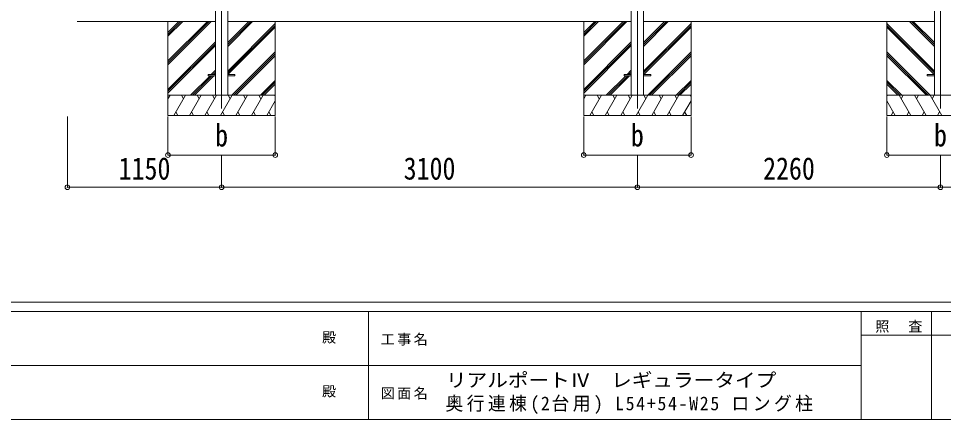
# Model space of a CAD drawing. Units: millimetres at full size. Extents: x -9783 to 9892, y -6828 to 6752.
# Drawn here: x -3078 to 3819, y -6828 to -3837 of the extents above; entities that cross this region are included whole.
import ezdxf
from ezdxf.enums import TextEntityAlignment as Align

# ---------------------------------------------------------------- set-up
doc = ezdxf.new("R2010")
doc.units = ezdxf.units.MM
doc.header["$LTSCALE"] = 35
doc.header["$PDMODE"] = 32
doc.header["$PDSIZE"] = 35
for name, color, linetype, lineweight in [('0-0_0', 7, 'Continuous', 9), ('0-1_本体', 4, 'Continuous', 9), ('0-2_部品', 7, 'Continuous', 9), ('0-8_PARTS2', 2, 'Continuous', 9), ('0-A_寸法', 6, 'Continuous', 9), ('F-0_240', 7, 'Continuous', 9)]:
    doc.layers.add(name, color=color, linetype=linetype, lineweight=lineweight)
doc.styles.add('ＭＳ ゴシック', font='')
doc.styles.get('ＭＳ ゴシック').set_extended_font_data('MS Gothic')

msp = doc.modelspace()

# ---------------------------------------------------------------- linework, layer by layer
at = {"layer": '0-0_0'}
for p, q in [((-2639.28, -3859.25), (-1608.48, -3859.25)), ((-1963.28, -3859.25), (-1963.28, -4559.25)), ((-1963.28, -4153.43), (-1669.1, -3859.25)), ((-1963.28, -4167.57), (-1654.96, -3859.25)), ((-1963.28, -4181.71), (-1640.82, -3859.25)), ((-1963.28, -3969.58), (-1852.95, -3859.25)), ((-1963.28, -3955.44), (-1867.1, -3859.25)), ((-1963.28, -3941.3), (-1881.24, -3859.25)), ((-1518.08, -4044.88), (-1332.45, -3859.25)), ((-1518.08, -4030.74), (-1346.6, -3859.25)), ((-1518.08, -4016.6), (-1360.74, -3859.25)), ((-1518.08, -3859.25), (1491.52, -3859.25)), ((-1163.28, -3859.25), (-1163.28, -4559.25)), ((1136.72, -3859.25), (1136.72, -4559.25)), ((1136.72, -4153.43), (1430.9, -3859.25)), ((1136.72, -4167.57), (1445.04, -3859.25)), ((1136.72, -4181.71), (1459.18, -3859.25)), ((1136.72, -3969.58), (1247.05, -3859.25)), ((1136.72, -3955.44), (1232.9, -3859.25)), ((1136.72, -3941.3), (1218.76, -3859.25)), ((1581.92, -4044.88), (1767.55, -3859.25)), ((1581.92, -4030.74), (1753.4, -3859.25)), ((1581.92, -4016.6), (1739.26, -3859.25)), ((1581.92, -3859.25), (3751.52, -3859.25)), ((1936.72, -3859.25), (1936.72, -4559.25)), ((3396.72, -3859.25), (3396.72, -4559.25)), ((3751.52, -4044.88), (3565.88, -3859.25)), ((3751.52, -4030.74), (3580.03, -3859.25)), ((3751.52, -4016.6), (3594.17, -3859.25)), ((-1518.08, -4228.73), (-1163.28, -3873.93)), ((-1518.08, -4242.87), (-1163.28, -3888.07)), ((-1515.82, -4254.75), (-1163.28, -3902.21)), ((1581.92, -4228.73), (1936.72, -3873.93)), ((1581.92, -4242.87), (1936.72, -3888.07)), ((1584.18, -4254.75), (1936.72, -3902.21)), ((3751.52, -4228.73), (3396.72, -3873.93)), ((3751.52, -4242.87), (3396.72, -3888.07)), ((3749.26, -4254.75), (3396.72, -3902.21)), ((-1963.28, -4365.56), (-1608.48, -4010.76)), ((-1963.28, -4379.7), (-1608.48, -4024.9)), ((-1963.28, -4393.84), (-1608.48, -4039.04)), ((1136.72, -4365.56), (1491.52, -4010.76)), ((1136.72, -4379.7), (1491.52, -4024.9)), ((1136.72, -4393.84), (1491.52, -4039.04)), ((-1486.48, -4409.25), (-1163.28, -4086.06)), ((-1472.33, -4409.25), (-1163.28, -4100.2)), ((-1458.19, -4409.25), (-1163.28, -4114.34)), ((1613.52, -4409.25), (1936.72, -4086.06)), ((1627.67, -4409.25), (1936.72, -4100.2)), ((1641.81, -4409.25), (1936.72, -4114.34)), ((3719.91, -4409.25), (3396.72, -4086.06)), ((3705.77, -4409.25), (3396.72, -4100.2)), ((3691.62, -4409.25), (3396.72, -4114.34)), ((-1794.84, -4409.25), (-1649.34, -4263.75)), ((-1780.7, -4409.25), (-1635.2, -4263.75)), ((-1766.56, -4409.25), (-1621.06, -4263.75)), ((-1640.34, -4254.75), (-1608.48, -4222.89)), ((-1626.2, -4254.75), (-1608.48, -4237.03)), ((-1612.06, -4254.75), (-1608.48, -4251.18)), ((1305.16, -4409.25), (1450.66, -4263.75)), ((1319.3, -4409.25), (1464.8, -4263.75)), ((1333.44, -4409.25), (1478.94, -4263.75)), ((1459.66, -4254.75), (1491.52, -4222.89)), ((1473.8, -4254.75), (1491.52, -4237.03)), ((1487.94, -4254.75), (1491.52, -4251.18)), ((-1274.34, -4409.25), (-1163.28, -4298.19)), ((-1260.2, -4409.25), (-1163.28, -4312.33)), ((-1246.06, -4409.25), (-1163.28, -4326.48)), ((1825.66, -4409.25), (1936.72, -4298.19)), ((1839.8, -4409.25), (1936.72, -4312.33)), ((1853.94, -4409.25), (1936.72, -4326.48)), ((3507.77, -4409.25), (3396.72, -4298.19)), ((3493.63, -4409.25), (3396.72, -4312.33)), ((3479.49, -4409.25), (3396.72, -4326.48)), ((-1163.28, -4409.25), (-1963.28, -4409.25)), ((-1963.28, -4436.75), (-1947.41, -4409.25)), ((-1918.54, -4559.25), (-1831.94, -4409.25)), ((-1846.94, -4435.23), (-1861.94, -4409.25)), ((-1803.07, -4559.25), (-1716.47, -4409.25)), ((-1731.47, -4435.23), (-1746.47, -4409.25)), ((-1687.6, -4559.25), (-1601, -4409.25)), ((-1616, -4435.23), (-1631, -4409.25)), ((-1572.13, -4559.25), (-1485.53, -4409.25)), ((-1500.53, -4435.23), (-1515.53, -4409.25)), ((-1456.66, -4559.25), (-1370.05, -4409.25)), ((-1385.06, -4435.23), (-1400.06, -4409.25)), ((-1341.19, -4559.25), (-1254.58, -4409.25)), ((-1284.59, -4409.25), (-1269.58, -4435.23)), ((-1169.12, -4409.25), (-1163.28, -4419.35)), ((1936.72, -4409.25), (1136.72, -4409.25)), ((1136.72, -4436.75), (1152.59, -4409.25)), ((1181.46, -4559.25), (1268.06, -4409.25)), ((1253.06, -4435.23), (1238.06, -4409.25)), ((1296.93, -4559.25), (1383.53, -4409.25)), ((1368.53, -4435.23), (1353.53, -4409.25)), ((1412.4, -4559.25), (1499, -4409.25)), ((1484, -4435.23), (1469, -4409.25)), ((1527.87, -4559.25), (1614.47, -4409.25)), ((1599.47, -4435.23), (1584.47, -4409.25)), ((1643.34, -4559.25), (1729.95, -4409.25)), ((1714.94, -4435.23), (1699.94, -4409.25)), ((1758.81, -4559.25), (1845.42, -4409.25)), ((1815.41, -4409.25), (1830.42, -4435.23)), ((1930.88, -4409.25), (1936.72, -4419.35)), ((3396.72, -4409.25), (4196.72, -4409.25)), ((3402.55, -4409.25), (3396.72, -4419.35)), ((3574.62, -4559.25), (3488.02, -4409.25)), ((3518.02, -4409.25), (3503.02, -4435.23)), ((3690.09, -4559.25), (3603.49, -4409.25)), ((3618.49, -4435.23), (3633.49, -4409.25)), ((3805.56, -4559.25), (3718.96, -4409.25)), ((3733.96, -4435.23), (3748.96, -4409.25)), ((-1225.72, -4559.25), (-1163.28, -4451.11)), ((1874.28, -4559.25), (1936.72, -4451.11)), ((3459.15, -4559.25), (3396.72, -4451.11)), ((-1903.54, -4533.27), (-1888.54, -4559.25)), ((-1788.07, -4533.27), (-1773.07, -4559.25)), ((-1672.6, -4533.27), (-1657.6, -4559.25)), ((-1557.13, -4533.27), (-1542.13, -4559.25)), ((-1441.66, -4533.27), (-1426.66, -4559.25)), ((-1326.19, -4533.27), (-1311.19, -4559.25)), ((-1210.72, -4533.27), (-1195.72, -4559.25)), ((1196.46, -4533.27), (1211.46, -4559.25)), ((1311.93, -4533.27), (1326.93, -4559.25)), ((1427.4, -4533.27), (1442.4, -4559.25)), ((1542.87, -4533.27), (1557.87, -4559.25)), ((1658.34, -4533.27), (1673.34, -4559.25)), ((1773.81, -4533.27), (1788.81, -4559.25)), ((1889.28, -4533.27), (1904.28, -4559.25)), ((3444.15, -4533.27), (3429.15, -4559.25)), ((3559.62, -4533.27), (3544.62, -4559.25)), ((3675.09, -4533.27), (3660.09, -4559.25)), ((3790.56, -4533.27), (3775.56, -4559.25)), ((-1963.28, -4559.25), (-1163.28, -4559.25)), ((1136.72, -4559.25), (1936.72, -4559.25)), ((4196.72, -4559.25), (3396.72, -4559.25))]:
    msp.add_line(p, q, dxfattribs=at)
at = {"layer": '0-1_本体'}
for p, q in [((-1608.48, -1232.89), (-1608.48, -4409.25)), ((-1518.08, -1232.89), (-1518.08, -4409.27)), ((1491.52, -1232.89), (1491.52, -4409.27)), ((1581.92, -1232.89), (1581.92, -4409.27)), ((3751.52, -1232.89), (3751.52, -4409.27))]:
    msp.add_line(p, q, dxfattribs=at)
at = {"layer": '0-2_部品', "color": 4}
for p, q in [((-1663.08, -4254.75), (-1663.08, -4263.75)), ((-1608.28, -4254.75), (-1663.08, -4254.75)), ((-1608.28, -4263.75), (-1663.08, -4263.75)), ((-1463.48, -4254.75), (-1518.28, -4254.75)), ((1437.12, -4254.75), (1437.12, -4263.75)), ((1491.92, -4254.75), (1437.12, -4254.75)), ((1491.92, -4263.75), (1437.12, -4263.75)), ((1636.72, -4254.75), (1581.92, -4254.75)), ((3696.72, -4254.75), (3751.52, -4254.75))]:
    msp.add_line(p, q, dxfattribs=at)
for points in [[(-1463.48, -4254.75), (-1463.48, -4263.75), (-1518.28, -4263.75)], [(1636.72, -4254.75), (1636.72, -4263.75), (1581.92, -4263.75)], [(3696.72, -4254.75), (3696.72, -4263.75), (3751.52, -4263.75)]]:
    msp.add_lwpolyline(points, dxfattribs=at)
at = {"layer": '0-8_PARTS2'}
for p, q in [((-1563.28, -1259.25), (-1563.28, -4509.25)), ((1536.72, -1259.25), (1536.72, -4509.25)), ((3796.72, -1259.25), (3796.72, -4509.25))]:
    msp.add_line(p, q, dxfattribs=at)
at = {"layer": '0-A_寸法'}
for p, q in [((-2713.28, -5095.61), (-2713.28, -4566.67)), ((-1963.28, -4855.64), (-1963.28, -4566.67)), ((-1163.28, -4855.64), (-1163.28, -4566.67)), ((1136.72, -4855.64), (1136.72, -4566.67)), ((1936.72, -4855.64), (1936.72, -4566.67)), ((3396.72, -4855.64), (3396.72, -4566.67)), ((-1963.28, -4855.64), (-1163.28, -4855.64)), ((-1563.28, -5095.61), (-1563.28, -4855.64)), ((1136.72, -4855.64), (1936.72, -4855.64)), ((1536.72, -5095.61), (1536.72, -4855.64)), ((3396.72, -4855.64), (4196.72, -4855.64)), ((3796.72, -5095.61), (3796.72, -4855.64)), ((-2713.28, -5095.61), (-1563.28, -5095.61)), ((-1563.28, -5095.61), (1536.72, -5095.61)), ((1536.72, -5095.61), (3796.72, -5095.61)), ((3796.72, -5095.61), (6896.72, -5095.61))]:
    msp.add_line(p, q, dxfattribs=at)
for p in [(-1963.28, -4855.64), (-1163.28, -4855.64), (1136.72, -4855.64), (1936.72, -4855.64), (3396.72, -4855.64), (-2713.28, -5095.61), (-1563.28, -5095.61), (1536.72, -5095.61), (3796.72, -5095.61)]:
    msp.add_point(p, dxfattribs=at)
at = {"layer": 'F-0_240', "color": 5}
for p, q in [((-9783.03, -5953.1), (9396.97, -5953.1)), ((-9783.03, -6023.1), (6285.75, -6023.1)), ((-469.25, -6023.1), (-469.25, -6828.1)), ((3205.75, -6023.1), (3205.75, -6828.1)), ((3730.75, -6023.1), (3730.75, -6828.1)), ((3205.75, -6198.1), (5305.75, -6198.1)), ((-3969.25, -6425.6), (3205.75, -6425.6)), ((-9783.03, -6828.1), (9396.97, -6828.1))]:
    msp.add_line(p, q, dxfattribs=at)

# ---------------------------------------------------------------- texts
at = {"layer": '0-A_寸法', "color": 7, "style": 'ＭＳ ゴシック', "width": 0.85}
for s, p in [('b', (-1611.41, -4841.26)), ('b', (1488.59, -4841.26)), ('b', (3748.59, -4841.26)), ('1150', (-2330.78, -5088.61)), ('3100', (-205.78, -5088.61)), ('2260', (2474.22, -5088.61))]:
    msp.add_text(s, height=166.8, dxfattribs=at).set_placement(p, align=Align.BOTTOM_LEFT)
at = {"layer": 'F-0_240', "style": 'ＭＳ ゴシック'}
for p in [(-814.24, -6276.85), (-814.24, -6679.35)]:
    msp.add_text('殿', height=76.98, dxfattribs=at).set_placement(p, align=Align.BOTTOM_LEFT)
at = {"layer": 'F-0_240', "style": 'ＭＳ ゴシック', "width": 1.1}
msp.add_text('リアルポートⅣ\u3000レギュラータイプ', height=102.6, dxfattribs=at).set_placement((109.35, -6616.22), align=Align.BOTTOM_LEFT)
at = {"layer": 'F-0_240', "attachment_point": 7, "style": 'ＭＳ ゴシック'}
for s, insert, char_height in [('\\T1.17;照\u3000査', (3310.76, -6180.6), 76.98), ('\\T1.17;工事名', (-376.96, -6276.85), 76.98), ('\\T1.17;図面名', (-376.96, -6679.35), 76.98), ('\\T1.19;\\W0.95;奥行連棟(2台用)\\~L54+54-W25\\~ロング柱', (105.77, -6786.55), 102.6)]:
    msp.add_mtext(s, dxfattribs=dict(at, insert=insert, char_height=char_height))

doc.saveas('drawing.dxf')
